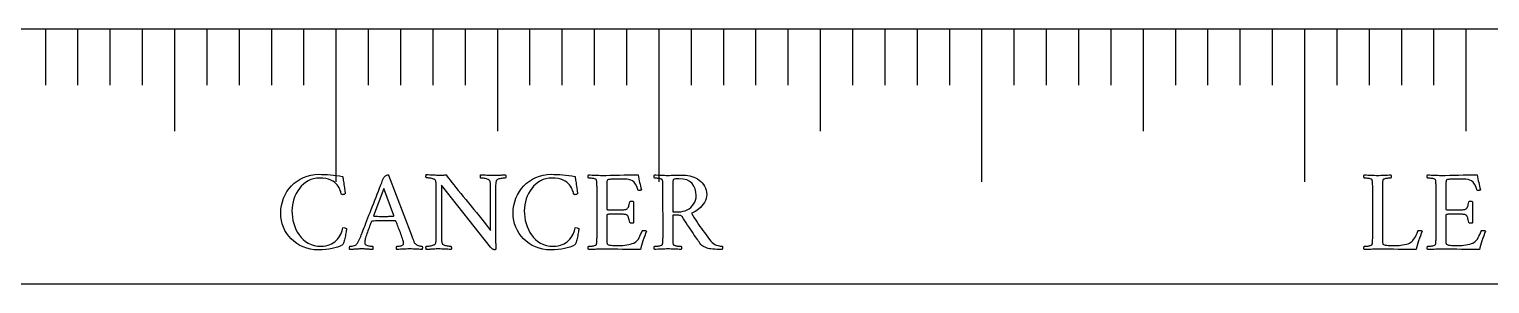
# Model space of a CAD drawing. Header units: millimetres. Extents: x 0 to 542, y 0 to 12.
# Drawn here: x 136.3 to 204.5, y 0 to 11.9 of the extents above; entities that cross this region are included whole.
import ezdxf

# ---------------------------------------------------------------- set-up
doc = ezdxf.new("R2010")
doc.units = ezdxf.units.MM
for name, color, linetype in [('CUT_OUTER', 1, 'Continuous'), ('ENGRAVE', 7, 'Continuous'), ('ENGRAVE_FINE', 8, 'Continuous'), ('TEXT', 5, 'Continuous')]:
    doc.layers.add(name, color=color, linetype=linetype)

msp = doc.modelspace()

# ---------------------------------------------------------------- linework, layer by layer
at = {"layer": 'CUT_OUTER'}
msp.add_lwpolyline([(0, 0), (542.2389, 0), (542.2389, 11.9), (0, 11.9)], close=True, dxfattribs=at)
at = {"layer": 'ENGRAVE'}
for points in [[(143.0908, 11.9), (143.0908, 7.14)], [(150.6219, 11.9), (150.6219, 4.76)], [(158.153, 11.9), (158.153, 7.14)], [(165.6841, 11.9), (165.6841, 4.76)], [(173.2152, 11.9), (173.2152, 7.14)], [(180.7463, 11.9), (180.7463, 4.76)], [(188.2774, 11.9), (188.2774, 7.14)], [(195.8085, 11.9), (195.8085, 4.76)], [(203.3396, 11.9), (203.3396, 7.14)]]:
    msp.add_lwpolyline(points, dxfattribs=at)
at = {"layer": 'ENGRAVE_FINE'}
for points in [[(137.0659, 11.9), (137.0659, 9.282)], [(138.5722, 11.9), (138.5722, 9.282)], [(140.0784, 11.9), (140.0784, 9.282)], [(141.5846, 11.9), (141.5846, 9.282)], [(144.597, 11.9), (144.597, 9.282)], [(146.1033, 11.9), (146.1033, 9.282)], [(147.6095, 11.9), (147.6095, 9.282)], [(149.1157, 11.9), (149.1157, 9.282)], [(152.1281, 11.9), (152.1281, 9.282)], [(153.6344, 11.9), (153.6344, 9.282)], [(155.1406, 11.9), (155.1406, 9.282)], [(156.6468, 11.9), (156.6468, 9.282)], [(159.6592, 11.9), (159.6592, 9.282)], [(161.1654, 11.9), (161.1654, 9.282)], [(162.6717, 11.9), (162.6717, 9.282)], [(164.1779, 11.9), (164.1779, 9.282)], [(167.1903, 11.9), (167.1903, 9.282)], [(168.6965, 11.9), (168.6965, 9.282)], [(170.2028, 11.9), (170.2028, 9.282)], [(171.709, 11.9), (171.709, 9.282)], [(174.7214, 11.9), (174.7214, 9.282)], [(176.2276, 11.9), (176.2276, 9.282)], [(177.7339, 11.9), (177.7339, 9.282)], [(179.2401, 11.9), (179.2401, 9.282)], [(182.2525, 11.9), (182.2525, 9.282)], [(183.7587, 11.9), (183.7587, 9.282)], [(185.265, 11.9), (185.265, 9.282)], [(186.7712, 11.9), (186.7712, 9.282)], [(189.7836, 11.9), (189.7836, 9.282)], [(191.2898, 11.9), (191.2898, 9.282)], [(192.7961, 11.9), (192.7961, 9.282)], [(194.3023, 11.9), (194.3023, 9.282)], [(197.3147, 11.9), (197.3147, 9.282)], [(198.8209, 11.9), (198.8209, 9.282)], [(200.3271, 11.9), (200.3271, 9.282)], [(201.8334, 11.9), (201.8334, 9.282)]]:
    msp.add_lwpolyline(points, dxfattribs=at)
at = {"layer": 'TEXT'}
for points in [[(149.823, 5.117), (149.9535, 5.1157), (150.087, 5.1116), (150.2236, 5.1049), (150.3631, 5.0955), (150.5047, 5.0821), (150.6473, 5.0633), (150.7909, 5.0391), (150.9355, 5.0095), (150.9366, 5.0026), (150.9402, 4.982), (150.946, 4.9475), (150.9543, 4.8993), (150.9639, 4.8419), (150.9738, 4.7798), (150.984, 4.7129), (150.9946, 4.6414), (151.0052, 4.5692), (151.0154, 4.5003), (151.0253, 4.4348), (151.0349, 4.3727), (151.0431, 4.3184), (151.049, 4.2766), (151.0525, 4.2472), (151.0537, 4.2303), (151.0537, 4.2195), (151.0483, 4.2088), (151.0376, 4.198), (151.0215, 4.1873), (151.0023, 4.1779), (150.9825, 4.1711), (150.962, 4.1671), (150.9408, 4.1658), (150.9227, 4.1668), (150.9059, 4.1698), (150.8905, 4.1748), (150.8764, 4.1819), (150.8691, 4.2155), (150.8582, 4.2571), (150.8436, 4.3068), (150.8253, 4.3646), (150.8011, 4.4271), (150.7689, 4.4909), (150.7286, 4.5561), (150.6802, 4.6226), (150.6219, 4.6872), (150.5519, 4.7469), (150.4701, 4.8014), (150.3766, 4.851), (150.2691, 4.8921), (150.1455, 4.9215), (150.0057, 4.9391), (149.8499, 4.945), (149.7081, 4.9368), (149.5731, 4.9121), (149.4448, 4.871), (149.3232, 4.8134), (149.2092, 4.7418), (149.1035, 4.6589), (149.0063, 4.5645), (148.9175, 4.4587), (148.8379, 4.3441), (148.7683, 4.2235), (148.7089, 4.0969), (148.6595, 3.9642), (148.6207, 3.8284), (148.593, 3.6922), (148.5764, 3.5556), (148.5708, 3.4188), (148.576, 3.2663), (148.5916, 3.1151), (148.6177, 2.9653), (148.6541, 2.8168), (148.7011, 2.6726), (148.7589, 2.5354), (148.8274, 2.4052), (148.9067, 2.2821), (148.9967, 2.1686), (149.0975, 2.0671), (149.209, 1.9778), (149.3313, 1.9005), (149.4645, 1.8382), (149.6087, 1.7937), (149.7641, 1.767), (149.9305, 1.7581), (150.0469, 1.7628), (150.1542, 1.7769), (150.2524, 1.8005), (150.3416, 1.8334), (150.4227, 1.8727), (150.4968, 1.9153), (150.5638, 1.9613), (150.6238, 2.0107), (150.6963, 2.0826), (150.7581, 2.1585), (150.8092, 2.2384), (150.8495, 2.3224), (150.8817, 2.4057), (150.9086, 2.4836), (150.9301, 2.5562), (150.9462, 2.6234), (150.9909, 2.6247), (151.0335, 2.618), (151.0742, 2.6032), (151.1128, 2.5804), (151.1116, 2.5569), (151.1081, 2.524), (151.1022, 2.4816), (151.094, 2.4299), (151.0841, 2.3723), (151.0732, 2.3123), (151.0613, 2.25), (151.0483, 2.1854), (151.0346, 2.1214), (151.0201, 2.0611), (151.005, 2.0045), (150.9892, 1.9516), (150.9734, 1.9052), (150.9583, 1.8683), (150.9439, 1.8408), (150.9301, 1.8226), (150.8189, 1.7672), (150.7003, 1.7192), (150.5744, 1.6785), (150.441, 1.6453), (150.2983, 1.6194), (150.1441, 1.6009), (149.9785, 1.5898), (149.8015, 1.5862), (149.6121, 1.5947), (149.4307, 1.6204), (149.2574, 1.6632), (149.0921, 1.7232), (148.9364, 1.7981), (148.7918, 1.8858), (148.6583, 1.9862), (148.5359, 2.0994), (148.4257, 2.2233), (148.329, 2.356), (148.2457, 2.4974), (148.1758, 2.6476), (148.1206, 2.8046), (148.0811, 2.9667), (148.0574, 3.1338), (148.0495, 3.3059), (148.0578, 3.4885), (148.0824, 3.6653), (148.1236, 3.8364), (148.1812, 4.0019), (148.2536, 4.1599), (148.3391, 4.3089), (148.4376, 4.4488), (148.5493, 4.5796), (148.6731, 4.699), (148.808, 4.8046), (148.9539, 4.8965), (149.1109, 4.9746), (149.2774, 5.0369), (149.4515, 5.0814), (149.6334, 5.1081), (149.823, 5.117)], [(151.833, 2.3493), (151.8361, 2.3575), (151.8457, 2.3822), (151.8617, 2.4234), (151.884, 2.481), (151.9117, 2.5527), (151.9438, 2.6361), (151.9802, 2.7314), (152.0211, 2.8383), (152.0656, 2.9544), (152.1131, 3.0768), (152.1636, 3.2056), (152.2172, 3.3408), (152.2725, 3.4802), (152.3281, 3.6216), (152.384, 3.7651), (152.4402, 3.9105), (152.4962, 4.0554), (152.5511, 4.1973), (152.605, 4.3362), (152.6579, 4.4721), (152.7088, 4.6024), (152.7566, 4.7247), (152.8015, 4.8389), (152.8433, 4.945), (152.8572, 4.9672), (152.8776, 4.9907), (152.9043, 5.0156), (152.9374, 5.0418), (152.9714, 5.0653), (153.0012, 5.0821), (153.0265, 5.0921), (153.0475, 5.0955), (153.0524, 5.0953), (153.0563, 5.0948), (153.0591, 5.094), (153.061, 5.0928), (153.0628, 5.0913), (153.0657, 5.0895), (153.0695, 5.0873), (153.0744, 5.0848), (154.1439, 2.2794), (154.1966, 2.141), (154.2366, 2.0376), (154.2638, 1.9691), (154.2782, 1.9355), (154.2948, 1.9069), (154.3179, 1.8804), (154.3472, 1.8559), (154.383, 1.8334), (154.422, 1.8134), (154.4609, 1.7964), (154.4999, 1.7825), (154.5389, 1.7716), (154.5743, 1.7633), (154.6027, 1.7575), (154.624, 1.7539), (154.6383, 1.7528), (154.6474, 1.7375), (154.6531, 1.7185), (154.6554, 1.6958), (154.6544, 1.6695), (154.6517, 1.6441), (154.649, 1.6244), (154.6463, 1.6105), (154.6437, 1.6023), (154.5678, 1.6075), (154.4959, 1.6124), (154.428, 1.6169), (154.3642, 1.6211), (154.2994, 1.6246), (154.2285, 1.6271), (154.1516, 1.6286), (154.0686, 1.6291), (153.9811, 1.6286), (153.9014, 1.6271), (153.8293, 1.6246), (153.765, 1.6211), (153.7007, 1.6169), (153.6286, 1.6124), (153.5488, 1.6075), (153.4613, 1.6023), (153.4521, 1.615), (153.4459, 1.6318), (153.4427, 1.6527), (153.4425, 1.6775), (153.445, 1.7024), (153.4499, 1.7232), (153.4571, 1.74), (153.4667, 1.7528), (153.4943, 1.7539), (153.5285, 1.7575), (153.5695, 1.7633), (153.6172, 1.7716), (153.6642, 1.7818), (153.7032, 1.7937), (153.7341, 1.8073), (153.7569, 1.8226), (153.7663, 1.8354), (153.773, 1.8522), (153.7771, 1.873), (153.7784, 1.8979), (153.7762, 1.9262), (153.7697, 1.963), (153.7588, 2.0082), (153.7435, 2.0618), (153.7248, 2.1214), (153.7038, 2.1847), (153.6805, 2.2517), (153.6548, 2.3224), (153.6279, 2.3945), (153.6011, 2.4655), (153.5742, 2.5355), (153.5473, 2.6046), (153.5216, 2.6701), (153.4983, 2.7295), (153.4773, 2.7829), (153.4587, 2.8303), (153.4434, 2.8691), (153.4325, 2.8968), (153.4259, 2.9134), (153.4237, 2.919), (153.423, 2.9196), (153.421, 2.9216), (153.4177, 2.925), (153.413, 2.9297), (153.4076, 2.9344), (153.4022, 2.9378), (153.3968, 2.9398), (153.3915, 2.9405), (153.3488, 2.9428), (153.3015, 2.9445), (153.2494, 2.9455), (153.1926, 2.9458), (153.1345, 2.9458), (153.0784, 2.9458), (153.0244, 2.9458), (152.9723, 2.9458), (152.9589, 2.9458), (152.9454, 2.9458), (152.932, 2.9458), (152.9185, 2.9458), (152.9054, 2.9458), (152.893, 2.9458), (152.8813, 2.9458), (152.8702, 2.9458), (152.7926, 2.9457), (152.721, 2.9452), (152.6555, 2.9443), (152.5961, 2.9431), (152.5356, 2.9413), (152.4671, 2.9384), (152.3905, 2.9346), (152.3059, 2.9297), (152.3029, 2.9292), (152.2992, 2.9277), (152.2948, 2.9252), (152.2898, 2.9216), (152.2851, 2.9181), (152.2817, 2.9156), (152.2797, 2.9141), (152.279, 2.9136), (152.2765, 2.9069), (152.2689, 2.8867), (152.2563, 2.8531), (152.2387, 2.8061), (152.2175, 2.7498), (152.1944, 2.6885), (152.1692, 2.6222), (152.142, 2.5508), (152.1146, 2.4781), (152.0889, 2.4077), (152.0649, 2.3397), (152.0426, 2.2741), (152.0206, 2.2096), (152.0029, 2.1504), (151.9896, 2.0967), (151.9807, 2.0483), (151.9749, 2.005), (151.9707, 1.9664), (151.9682, 1.9325), (151.9673, 1.9032), (151.9725, 1.8752), (151.9881, 1.8502), (152.0142, 1.8282), (152.0506, 1.8092), (152.0926, 1.7932), (152.1353, 1.7803), (152.1786, 1.7704), (152.2226, 1.7635), (152.2627, 1.7588), (152.2945, 1.7554), (152.3178, 1.7534), (152.3328, 1.7528), (152.3378, 1.7445), (152.3422, 1.7306), (152.3459, 1.7109), (152.3489, 1.6856), (152.3506, 1.6592), (152.3502, 1.6365), (152.3479, 1.6176), (152.3435, 1.6023), (152.2943, 1.605), (152.2488, 1.6077), (152.207, 1.6103), (152.1688, 1.613), (152.1326, 1.6157), (152.0963, 1.6184), (152.06, 1.6211), (152.0237, 1.6238), (151.9846, 1.6261), (151.9398, 1.6278), (151.8892, 1.6288), (151.833, 1.6291), (151.7762, 1.6288), (151.7241, 1.6278), (151.6768, 1.6261), (151.6341, 1.6238), (151.5938, 1.6211), (151.5535, 1.6184), (151.5132, 1.6157), (151.4729, 1.613), (151.4299, 1.6103), (151.3815, 1.6077), (151.3278, 1.605), (151.2687, 1.6023), (151.264, 1.6105), (151.2606, 1.6244), (151.2586, 1.6441), (151.2579, 1.6695), (151.2586, 1.6958), (151.2606, 1.7185), (151.264, 1.7375), (151.2687, 1.7528), (151.2971, 1.7543), (151.3338, 1.7588), (151.379, 1.7664), (151.4326, 1.7769), (151.4855, 1.7909), (151.5286, 1.8085), (151.5621, 1.8298), (151.5857, 1.8549), (151.6245, 1.9074), (151.6603, 1.963), (151.6931, 2.0216), (151.7228, 2.0833), (151.7508, 2.1473), (151.7785, 2.2129), (151.8059, 2.2803), (151.833, 2.3493)], [(155.3746, 5.0848), (155.4333, 5.0848), (155.4914, 5.0848), (155.5489, 5.0848), (155.6056, 5.0848), (155.6584, 5.0851), (155.7037, 5.0861), (155.7417, 5.0878), (155.7722, 5.0901), (155.8186, 5.0219), (155.877, 4.941), (155.9476, 4.8473), (156.0302, 4.7408), (156.1226, 4.6241), (156.2223, 4.4996), (156.3295, 4.3675), (156.444, 4.2276), (156.5633, 4.0826), (156.6845, 3.9353), (156.8078, 3.7857), (156.9331, 3.6337), (157.0584, 3.4811), (157.1816, 3.3294), (157.3029, 3.1788), (157.4221, 3.0291), (157.5363, 2.8835), (157.6425, 2.745), (157.7405, 2.6135), (157.8306, 2.489), (157.8306, 4.4775), (157.8302, 4.5436), (157.8292, 4.6024), (157.8275, 4.6538), (157.8252, 4.6978), (157.8201, 4.7371), (157.8104, 4.7744), (157.796, 4.8097), (157.7768, 4.8429), (157.7647, 4.8562), (157.7446, 4.8691), (157.7164, 4.8817), (157.6801, 4.894), (157.6393, 4.9054), (157.5975, 4.9155), (157.5546, 4.9242), (157.5108, 4.9316), (157.4693, 4.9375), (157.4335, 4.9417), (157.4035, 4.9442), (157.3791, 4.945), (157.3699, 4.96), (157.3637, 4.9779), (157.3605, 4.9989), (157.3603, 5.023), (157.3618, 5.0466), (157.3637, 5.0666), (157.3659, 5.0829), (157.3684, 5.0955), (157.4451, 5.0926), (157.5195, 5.0895), (157.5916, 5.0859), (157.6613, 5.0821), (157.732, 5.0785), (157.807, 5.076), (157.8865, 5.0745), (157.9703, 5.074), (158.0292, 5.0742), (158.0825, 5.0747), (158.13, 5.0755), (158.1718, 5.0767), (158.2111, 5.0782), (158.2511, 5.0801), (158.2917, 5.0822), (158.333, 5.0848), (158.3769, 5.0874), (158.4251, 5.0901), (158.4776, 5.0928), (158.5346, 5.0955), (158.5396, 5.0834), (158.544, 5.0686), (158.5477, 5.0512), (158.5507, 5.031), (158.5517, 5.0095), (158.5494, 4.988), (158.5436, 4.9665), (158.5346, 4.945), (158.5146, 4.9444), (158.4869, 4.9423), (158.4514, 4.939), (158.4083, 4.9343), (158.3618, 4.9281), (158.3163, 4.9202), (158.2717, 4.9106), (158.2282, 4.8993), (158.1893, 4.8867), (158.1584, 4.8731), (158.1355, 4.8585), (158.1208, 4.8429), (158.104, 4.8124), (158.0912, 4.7798), (158.0825, 4.7452), (158.0778, 4.7086), (158.0754, 4.6662), (158.0737, 4.6145), (158.0727, 4.5534), (158.0724, 4.4828), (158.0724, 2.3493), (158.0724, 2.2764), (158.0724, 2.2082), (158.0724, 2.1447), (158.0724, 2.086), (158.0726, 2.03), (158.0731, 1.9751), (158.0739, 1.9212), (158.0751, 1.8683), (158.0766, 1.8137), (158.0784, 1.7548), (158.0806, 1.6915), (158.0831, 1.6238), (158.0791, 1.614), (158.0724, 1.6063), (158.063, 1.6006), (158.0509, 1.5969), (158.0385, 1.5946), (158.0281, 1.5929), (158.0197, 1.5919), (158.0133, 1.5915), (158.0007, 1.5932), (157.9844, 1.5982), (157.9644, 1.6066), (157.9407, 1.6184), (157.9147, 1.6345), (157.8877, 1.656), (157.8596, 1.6829), (157.8306, 1.7151), (155.5412, 4.6065), (155.5412, 2.2203), (155.5417, 2.1543), (155.5432, 2.096), (155.5457, 2.0455), (155.5492, 2.0027), (155.5551, 1.9645), (155.5647, 1.9281), (155.5779, 1.8933), (155.5949, 1.8602), (155.6068, 1.847), (155.6265, 1.834), (155.6538, 1.8214), (155.6889, 1.8092), (155.7286, 1.7976), (155.7696, 1.787), (155.8119, 1.7774), (155.8555, 1.7689), (155.897, 1.7618), (155.9328, 1.7568), (155.9629, 1.7538), (155.9872, 1.7528), (155.9966, 1.738), (156.0033, 1.7205), (156.0074, 1.7004), (156.0087, 1.6775), (156.008, 1.6547), (156.006, 1.6345), (156.0027, 1.6171), (155.998, 1.6023), (155.9214, 1.6075), (155.8475, 1.6124), (155.7763, 1.6169), (155.7078, 1.6211), (155.6382, 1.6246), (155.564, 1.6271), (155.4851, 1.6286), (155.4014, 1.6291), (155.3445, 1.6288), (155.2919, 1.6278), (155.2437, 1.6261), (155.1999, 1.6238), (155.1586, 1.6211), (155.1179, 1.6184), (155.078, 1.6157), (155.0387, 1.613), (154.9968, 1.6103), (154.9493, 1.6077), (154.8961, 1.605), (154.8371, 1.6023), (154.8321, 1.6144), (154.8277, 1.6291), (154.824, 1.6466), (154.821, 1.6668), (154.82, 1.6883), (154.8224, 1.7098), (154.8281, 1.7313), (154.8371, 1.7528), (154.857, 1.7536), (154.8842, 1.7561), (154.9188, 1.7603), (154.9607, 1.7662), (155.0063, 1.7736), (155.0514, 1.7823), (155.0963, 1.7924), (155.1408, 1.8038), (155.1806, 1.8164), (155.2113, 1.83), (155.233, 1.8446), (155.2456, 1.8602), (155.2625, 1.8906), (155.2758, 1.9227), (155.2854, 1.9565), (155.2913, 1.9919), (155.2948, 2.0331), (155.2973, 2.0839), (155.2988, 2.1446), (155.2993, 2.2149), (155.2993, 4.4936), (155.2988, 4.5641), (155.2973, 4.6253), (155.2948, 4.677), (155.2913, 4.7193), (155.2854, 4.7559), (155.2758, 4.7905), (155.2625, 4.8231), (155.2456, 4.8537), (155.233, 4.8693), (155.2113, 4.8839), (155.1806, 4.8975), (155.1408, 4.9101), (155.0963, 4.9213), (155.0514, 4.9309), (155.0063, 4.9388), (154.9607, 4.945), (154.9188, 4.9497), (154.8842, 4.9531), (154.857, 4.9551), (154.8371, 4.9558), (154.8281, 4.9773), (154.8224, 4.9988), (154.82, 5.0203), (154.821, 5.0418), (154.824, 5.0619), (154.8277, 5.0794), (154.8321, 5.0942), (154.8371, 5.1063), (154.9241, 5.1034), (155.0024, 5.1002), (155.0719, 5.0967), (155.1327, 5.0928), (155.1902, 5.0893), (155.2496, 5.0868), (155.3111, 5.0853), (155.3746, 5.0848)], [(160.6628, 5.117), (160.7933, 5.1157), (160.9268, 5.1116), (161.0633, 5.1049), (161.2029, 5.0955), (161.3444, 5.0821), (161.487, 5.0633), (161.6306, 5.0391), (161.7752, 5.0095), (161.7764, 5.0026), (161.7799, 4.982), (161.7858, 4.9475), (161.794, 4.8993), (161.8036, 4.8419), (161.8135, 4.7798), (161.8238, 4.7129), (161.8343, 4.6414), (161.8449, 4.5692), (161.8552, 4.5003), (161.8651, 4.4348), (161.8746, 4.3727), (161.8829, 4.3184), (161.8887, 4.2766), (161.8923, 4.2472), (161.8934, 4.2303), (161.8934, 4.2195), (161.8881, 4.2088), (161.8773, 4.198), (161.8612, 4.1873), (161.8421, 4.1779), (161.8222, 4.1711), (161.8018, 4.1671), (161.7806, 4.1658), (161.7625, 4.1668), (161.7457, 4.1698), (161.7302, 4.1748), (161.7161, 4.1819), (161.7089, 4.2155), (161.698, 4.2571), (161.6834, 4.3068), (161.665, 4.3646), (161.6409, 4.4271), (161.6086, 4.4909), (161.5683, 4.5561), (161.5199, 4.6226), (161.4617, 4.6872), (161.3916, 4.7469), (161.3098, 4.8014), (161.2163, 4.851), (161.1088, 4.8921), (160.9852, 4.9215), (160.8455, 4.9391), (160.6896, 4.945), (160.5479, 4.9368), (160.4129, 4.9121), (160.2845, 4.871), (160.163, 4.8134), (160.0489, 4.7418), (159.9433, 4.6589), (159.846, 4.5645), (159.7572, 4.4587), (159.6776, 4.3441), (159.6081, 4.2235), (159.5486, 4.0969), (159.4992, 3.9642), (159.4605, 3.8284), (159.4327, 3.6922), (159.4161, 3.5556), (159.4106, 3.4188), (159.4158, 3.2663), (159.4314, 3.1151), (159.4574, 2.9653), (159.4939, 2.8168), (159.5409, 2.6726), (159.5987, 2.5354), (159.6672, 2.4052), (159.7465, 2.2821), (159.8365, 2.1686), (159.9372, 2.0671), (160.0488, 1.9778), (160.171, 1.9005), (160.3042, 1.8382), (160.4485, 1.7937), (160.6038, 1.767), (160.7702, 1.7581), (160.8866, 1.7628), (160.9939, 1.7769), (161.0922, 1.8005), (161.1814, 1.8334), (161.2625, 1.8727), (161.3365, 1.9153), (161.4036, 1.9613), (161.4635, 2.0107), (161.5361, 2.0826), (161.5979, 2.1585), (161.6489, 2.2384), (161.6892, 2.3224), (161.7215, 2.4057), (161.7483, 2.4836), (161.7698, 2.5562), (161.786, 2.6234), (161.8306, 2.6247), (161.8733, 2.618), (161.9139, 2.6032), (161.9526, 2.5804), (161.9514, 2.5569), (161.9479, 2.524), (161.942, 2.4816), (161.9338, 2.4299), (161.9238, 2.3723), (161.9129, 2.3123), (161.901, 2.25), (161.8881, 2.1854), (161.8743, 2.1214), (161.8599, 2.0611), (161.8447, 2.0045), (161.829, 1.9516), (161.8132, 1.9052), (161.7981, 1.8683), (161.7836, 1.8408), (161.7698, 1.8226), (161.6587, 1.7672), (161.5401, 1.7192), (161.4141, 1.6785), (161.2808, 1.6453), (161.138, 1.6194), (160.9839, 1.6009), (160.8183, 1.5898), (160.6413, 1.5862), (160.4518, 1.5947), (160.2704, 1.6204), (160.0971, 1.6632), (159.9319, 1.7232), (159.7762, 1.7981), (159.6316, 1.8858), (159.4981, 1.9862), (159.3756, 2.0994), (159.2655, 2.2233), (159.1687, 2.356), (159.0854, 2.4974), (159.0156, 2.6476), (158.9603, 2.8046), (158.9208, 2.9667), (158.8972, 3.1338), (158.8893, 3.3059), (158.8975, 3.4885), (158.9222, 3.6653), (158.9633, 3.8364), (159.0209, 4.0019), (159.0933, 4.1599), (159.1788, 4.3089), (159.2774, 4.4488), (159.3891, 4.5796), (159.5128, 4.699), (159.6477, 4.8046), (159.7937, 4.8965), (159.9507, 4.9746), (160.1171, 5.0369), (160.2913, 5.0814), (160.4732, 5.1081), (160.6628, 5.117)], [(163.0328, 5.0686), (163.2229, 5.0696), (163.4224, 5.0727), (163.6313, 5.0777), (163.8497, 5.0848), (164.0713, 5.0918), (164.2903, 5.0968), (164.5067, 5.0999), (164.7203, 5.1009), (164.7347, 5.0035), (164.7512, 4.9101), (164.7697, 4.8207), (164.7901, 4.7354), (164.8113, 4.6515), (164.8318, 4.5661), (164.8516, 4.4795), (164.8708, 4.3915), (164.855, 4.3797), (164.8345, 4.3713), (164.8093, 4.3663), (164.7794, 4.3646), (164.7485, 4.367), (164.7256, 4.374), (164.7109, 4.3858), (164.7042, 4.4022), (164.6568, 4.5463), (164.6007, 4.6615), (164.5359, 4.7479), (164.4623, 4.8053), (164.381, 4.8429), (164.293, 4.8698), (164.1983, 4.8859), (164.0969, 4.8913), (163.6454, 4.8913), (163.626, 4.8911), (163.5998, 4.8906), (163.5668, 4.8898), (163.5272, 4.8886), (163.4849, 4.8867), (163.4439, 4.8839), (163.4043, 4.88), (163.366, 4.8752), (163.3324, 4.8688), (163.3069, 4.8604), (163.2894, 4.85), (163.28, 4.8375), (163.2728, 4.8087), (163.2672, 4.7757), (163.2634, 4.7388), (163.2612, 4.6978), (163.26, 4.6545), (163.2592, 4.6105), (163.2587, 4.5658), (163.2585, 4.5205), (163.2585, 4.5027), (163.2585, 4.4869), (163.2585, 4.4731), (163.2585, 4.4613), (163.2585, 3.4832), (163.2629, 3.4735), (163.276, 3.4658), (163.2978, 3.4601), (163.3284, 3.4564), (163.3643, 3.454), (163.4023, 3.4523), (163.4422, 3.4513), (163.4842, 3.451), (163.7583, 3.451), (163.8471, 3.4517), (163.9256, 3.4537), (163.9936, 3.457), (164.0512, 3.4617), (164.1001, 3.4688), (164.1419, 3.4792), (164.1766, 3.493), (164.2044, 3.5101), (164.2272, 3.5313), (164.2473, 3.5571), (164.2648, 3.5877), (164.2796, 3.623), (164.2934, 3.664), (164.3078, 3.7116), (164.3229, 3.7661), (164.3387, 3.8272), (164.3454, 3.8437), (164.3602, 3.8554), (164.383, 3.8625), (164.4139, 3.8648), (164.4438, 3.8631), (164.469, 3.8581), (164.4895, 3.8497), (164.5053, 3.8379), (164.5053, 2.8491), (164.4919, 2.8397), (164.4731, 2.833), (164.4489, 2.8289), (164.4193, 2.8276), (164.3901, 2.8299), (164.3669, 2.837), (164.3498, 2.8488), (164.3387, 2.8652), (164.3207, 2.9352), (164.3044, 2.9949), (164.2898, 3.0441), (164.2769, 3.0829), (164.2651, 3.1138), (164.2541, 3.1393), (164.2437, 3.1594), (164.2339, 3.1742), (164.224, 3.1858), (164.2131, 3.1964), (164.2012, 3.206), (164.1882, 3.2145), (164.1704, 3.2244), (164.1439, 3.2327), (164.1086, 3.2392), (164.0646, 3.2441), (164.0151, 3.2478), (163.9632, 3.2508), (163.9089, 3.2532), (163.8523, 3.2548), (163.7954, 3.256), (163.7402, 3.2569), (163.6866, 3.2574), (163.6347, 3.2575), (163.5986, 3.2574), (163.5601, 3.2569), (163.5193, 3.256), (163.4761, 3.2548), (163.4333, 3.2532), (163.3935, 3.2508), (163.3567, 3.2478), (163.323, 3.2441), (163.2948, 3.2389), (163.2746, 3.2313), (163.2625, 3.2214), (163.2585, 3.2092), (163.2585, 2.2096), (163.2585, 2.2035), (163.2585, 2.1961), (163.2585, 2.1874), (163.2585, 2.1773), (163.2587, 2.137), (163.2592, 2.0913), (163.26, 2.0403), (163.2612, 1.9838), (163.2637, 1.9311), (163.2686, 1.8911), (163.2758, 1.8639), (163.2854, 1.8495), (163.3137, 1.8325), (163.3452, 1.8193), (163.3796, 1.8097), (163.417, 1.8038), (163.4615, 1.8003), (163.5171, 1.7978), (163.5838, 1.7963), (163.6616, 1.7957), (163.9141, 1.7957), (164.0079, 1.7981), (164.1009, 1.8052), (164.1933, 1.8169), (164.285, 1.8334), (164.3716, 1.8542), (164.4489, 1.879), (164.5167, 1.9079), (164.5752, 1.9409), (164.6336, 1.9827), (164.6853, 2.0329), (164.7304, 2.0915), (164.7686, 2.1585), (164.8032, 2.2312), (164.8372, 2.307), (164.8704, 2.3857), (164.903, 2.4675), (164.9117, 2.4816), (164.9272, 2.4917), (164.9493, 2.4978), (164.9782, 2.4998), (165.0226, 2.4978), (165.0588, 2.4917), (165.0871, 2.4816), (165.1072, 2.4675), (165.0688, 2.3584), (165.0286, 2.2458), (164.9868, 2.13), (164.9433, 2.0107), (164.9028, 1.8942), (164.8701, 1.7863), (164.8451, 1.6873), (164.8278, 1.5969), (164.6158, 1.5976), (164.4045, 1.5996), (164.1939, 1.6029), (163.984, 1.6077), (163.7677, 1.6124), (163.538, 1.6157), (163.2948, 1.6177), (163.0382, 1.6184), (162.9491, 1.6179), (162.8648, 1.6164), (162.7852, 1.6139), (162.7103, 1.6103), (162.6371, 1.6068), (162.5625, 1.6043), (162.4866, 1.6028), (162.4094, 1.6023), (162.4001, 1.615), (162.3939, 1.6318), (162.3907, 1.6527), (162.3906, 1.6775), (162.3927, 1.7024), (162.3966, 1.7232), (162.4021, 1.74), (162.4094, 1.7528), (162.4289, 1.7533), (162.4551, 1.7548), (162.488, 1.7573), (162.5276, 1.7608), (162.5701, 1.7657), (162.6116, 1.7722), (162.652, 1.7805), (162.6915, 1.7904), (162.7259, 1.8015), (162.7513, 1.8132), (162.7676, 1.8256), (162.7748, 1.8387), (162.7844, 1.8733), (162.7916, 1.9126), (162.7965, 1.9566), (162.799, 2.0053), (162.8002, 2.0574), (162.801, 2.1115), (162.8015, 2.1676), (162.8017, 2.2257), (162.8017, 4.4667), (162.8015, 4.525), (162.801, 4.5816), (162.8002, 4.6365), (162.799, 4.6898), (162.7965, 4.7396), (162.7916, 4.7845), (162.7844, 4.8243), (162.7748, 4.859), (162.7676, 4.8742), (162.7513, 4.8873), (162.7259, 4.8983), (162.6915, 4.9074), (162.652, 4.915), (162.6116, 4.9215), (162.5701, 4.9271), (162.5276, 4.9316), (162.488, 4.9351), (162.4551, 4.9376), (162.4289, 4.9391), (162.4094, 4.9397), (162.4021, 4.9524), (162.3966, 4.9692), (162.3927, 4.99), (162.3906, 5.0149), (162.3907, 5.0397), (162.3939, 5.0606), (162.4001, 5.0774), (162.4094, 5.0901), (162.4896, 5.0873), (162.5693, 5.0841), (162.6482, 5.0806), (162.7264, 5.0767), (162.804, 5.0732), (162.881, 5.0706), (162.9572, 5.0691), (163.0328, 5.0686)], [(166.8538, 5.0794), (166.9432, 5.0757), (167.0339, 5.0646), (167.1259, 5.0461), (167.2193, 5.0203), (167.3115, 4.9873), (167.4, 4.9477), (167.4848, 4.9014), (167.5659, 4.8483), (167.6413, 4.7883), (167.709, 4.7213), (167.769, 4.6473), (167.8212, 4.5661), (167.8635, 4.478), (167.8937, 4.3828), (167.9119, 4.2805), (167.9179, 4.1711), (167.9114, 4.0778), (167.8917, 3.9857), (167.859, 3.895), (167.8131, 3.8057), (167.757, 3.7197), (167.6935, 3.6391), (167.6227, 3.5639), (167.5444, 3.494), (167.4616, 3.4315), (167.3771, 3.3784), (167.291, 3.3348), (167.2032, 3.3005), (167.2723, 3.1873), (167.3402, 3.0788), (167.4067, 2.975), (167.4719, 2.876), (167.537, 2.7794), (167.6035, 2.6832), (167.6714, 2.5873), (167.7406, 2.4917), (167.8125, 2.3938), (167.8884, 2.2908), (167.9683, 2.1829), (168.0523, 2.0698), (168.1099, 1.9993), (168.1698, 1.9382), (168.2321, 1.8864), (168.2968, 1.8441), (168.3678, 1.8102), (168.4493, 1.7837), (168.5412, 1.7645), (168.6434, 1.7528), (168.6522, 1.7397), (168.6569, 1.7219), (168.6575, 1.6993), (168.6542, 1.6721), (168.6491, 1.6456), (168.6448, 1.6251), (168.6411, 1.6107), (168.6381, 1.6023), (168.5119, 1.6035), (168.3969, 1.607), (168.2929, 1.6129), (168.2001, 1.6211), (168.1186, 1.631), (168.0489, 1.6419), (167.991, 1.6538), (167.9448, 1.6668), (167.9152, 1.679), (167.8803, 1.6943), (167.84, 1.7126), (167.7943, 1.7339), (167.7463, 1.7613), (167.6989, 1.7978), (167.6522, 1.8433), (167.6062, 1.8979), (167.5867, 1.9244), (167.5605, 1.961), (167.5276, 2.0077), (167.488, 2.0645), (167.443, 2.1296), (167.3939, 2.2015), (167.3409, 2.2801), (167.2838, 2.3654), (167.2236, 2.4556), (167.1615, 2.5488), (167.0973, 2.645), (167.0312, 2.7443), (166.9647, 2.8446), (166.8995, 2.9438), (166.8357, 3.0421), (166.7732, 3.1393), (166.747, 3.1675), (166.7114, 3.1877), (166.6664, 3.1998), (166.612, 3.2038), (166.3379, 3.2038), (166.3379, 2.2257), (166.3379, 2.2176), (166.3379, 2.2096), (166.3379, 2.2015), (166.3379, 2.1934), (166.3379, 2.1854), (166.3379, 2.1773), (166.3379, 2.1693), (166.3379, 2.1612), (166.3381, 2.1113), (166.3386, 2.0638), (166.3394, 2.0186), (166.3406, 1.9758), (166.3428, 1.936), (166.3466, 1.8999), (166.3522, 1.8675), (166.3594, 1.8387), (166.3688, 1.8256), (166.3863, 1.8132), (166.4118, 1.8015), (166.4454, 1.7904), (166.4837, 1.7805), (166.5233, 1.7722), (166.5643, 1.7657), (166.6066, 1.7608), (166.6463, 1.7573), (166.6792, 1.7548), (166.7054, 1.7533), (166.7248, 1.7528), (166.7321, 1.74), (166.7376, 1.7232), (166.7415, 1.7024), (166.7437, 1.6775), (166.7435, 1.6527), (166.7403, 1.6318), (166.7341, 1.615), (166.7248, 1.6023), (166.6451, 1.6075), (166.567, 1.6124), (166.4906, 1.6169), (166.4158, 1.6211), (166.3414, 1.6246), (166.266, 1.6271), (166.1896, 1.6286), (166.1122, 1.6291), (166.0366, 1.6286), (165.9604, 1.6271), (165.8835, 1.6246), (165.8059, 1.6211), (165.7276, 1.6169), (165.6487, 1.6124), (165.5691, 1.6075), (165.4888, 1.6023), (165.4795, 1.615), (165.4733, 1.6318), (165.4701, 1.6527), (165.47, 1.6775), (165.4722, 1.7024), (165.476, 1.7232), (165.4816, 1.74), (165.4888, 1.7528), (165.5083, 1.7533), (165.5345, 1.7548), (165.5674, 1.7573), (165.607, 1.7608), (165.6495, 1.7657), (165.691, 1.7722), (165.7315, 1.7805), (165.7709, 1.7904), (165.8054, 1.8015), (165.8307, 1.8132), (165.847, 1.8256), (165.8542, 1.8387), (165.8638, 1.8733), (165.871, 1.9126), (165.8759, 1.9566), (165.8784, 2.0053), (165.8796, 2.0574), (165.8804, 2.1115), (165.8809, 2.1676), (165.8811, 2.2257), (165.8757, 4.4667), (165.8756, 4.525), (165.8751, 4.5816), (165.8742, 4.6365), (165.873, 4.6898), (165.8705, 4.7396), (165.8656, 4.7845), (165.8584, 4.8243), (165.8489, 4.859), (165.8416, 4.8742), (165.8253, 4.8873), (165.8, 4.8983), (165.7656, 4.9074), (165.7263, 4.915), (165.6863, 4.9215), (165.6456, 4.9271), (165.6043, 4.9316), (165.5659, 4.9351), (165.5338, 4.9376), (165.5081, 4.9391), (165.4888, 4.9397), (165.4816, 4.9524), (165.476, 4.9692), (165.4722, 4.99), (165.47, 5.0149), (165.4701, 5.0397), (165.4733, 5.0606), (165.4795, 5.0774), (165.4888, 5.0901), (165.5689, 5.0873), (165.648, 5.0841), (165.7261, 5.0806), (165.8032, 5.0767), (165.8796, 5.0732), (165.9557, 5.0706), (166.0314, 5.0691), (166.1068, 5.0686), (166.1863, 5.069), (166.2687, 5.07), (166.3542, 5.0717), (166.4427, 5.074), (166.5359, 5.0764), (166.6355, 5.078), (166.7415, 5.079), (166.8538, 5.0794)], [(167.4289, 4.1228), (167.4173, 4.287), (167.3825, 4.4358), (167.3246, 4.5692), (167.2435, 4.6871), (167.1351, 4.7835), (166.9956, 4.8523), (166.8248, 4.8936), (166.6227, 4.9074), (166.5954, 4.9071), (166.5616, 4.9061), (166.5215, 4.9044), (166.4749, 4.902), (166.4304, 4.8973), (166.3964, 4.8886), (166.3727, 4.8758), (166.3594, 4.859), (166.3498, 4.8307), (166.3426, 4.7939), (166.3377, 4.7487), (166.3352, 4.6951), (166.334, 4.6372), (166.3332, 4.5789), (166.3327, 4.5203), (166.3325, 4.4613), (166.3379, 3.365), (166.6174, 3.365), (166.7183, 3.3709), (166.8169, 3.3885), (166.9131, 3.4179), (167.007, 3.4591), (167.0955, 3.5108), (167.1756, 3.5719), (167.2473, 3.6425), (167.3106, 3.7224), (167.3624, 3.8109), (167.3993, 3.9071), (167.4215, 4.0111), (167.4289, 4.1228)], [(199.446, 2.2257), (199.446, 2.2196), (199.446, 2.2122), (199.446, 2.2035), (199.446, 2.1934), (199.446, 2.1674), (199.446, 2.1377), (199.446, 2.1043), (199.446, 2.0671), (199.4463, 2.029), (199.4473, 1.9926), (199.449, 1.9578), (199.4514, 1.9247), (199.4547, 1.8958), (199.4594, 1.8737), (199.4655, 1.8582), (199.4729, 1.8495), (199.5012, 1.8325), (199.5326, 1.8193), (199.5671, 1.8097), (199.6045, 1.8038), (199.649, 1.8003), (199.7046, 1.7978), (199.7713, 1.7963), (199.849, 1.7957), (200.1446, 1.7957), (200.2217, 1.7979), (200.3025, 1.8045), (200.387, 1.8154), (200.4751, 1.8307), (200.5606, 1.8507), (200.637, 1.8757), (200.7044, 1.9058), (200.7627, 1.9409), (200.8102, 1.9791), (200.856, 2.0242), (200.9002, 2.0759), (200.9427, 2.1343), (200.9832, 2.2015), (201.0213, 2.2794), (201.0571, 2.3681), (201.0905, 2.4675), (201.0992, 2.4816), (201.1147, 2.4917), (201.1368, 2.4978), (201.1657, 2.4998), (201.2101, 2.4978), (201.2463, 2.4917), (201.2746, 2.4816), (201.2947, 2.4675), (201.2562, 2.3584), (201.2161, 2.2458), (201.1743, 2.13), (201.1308, 2.0107), (201.0903, 1.8942), (201.0576, 1.7863), (201.0325, 1.6873), (201.0152, 1.5969), (200.8033, 1.5976), (200.592, 1.5996), (200.3814, 1.6029), (200.1715, 1.6077), (199.9552, 1.6124), (199.7254, 1.6157), (199.4823, 1.6177), (199.2256, 1.6184), (199.1366, 1.6179), (199.0523, 1.6164), (198.9727, 1.6139), (198.8978, 1.6103), (198.8246, 1.6068), (198.75, 1.6043), (198.6741, 1.6028), (198.5969, 1.6023), (198.5876, 1.615), (198.5814, 1.6318), (198.5782, 1.6527), (198.578, 1.6775), (198.5802, 1.7024), (198.5841, 1.7232), (198.5896, 1.74), (198.5969, 1.7528), (198.6163, 1.7533), (198.6425, 1.7548), (198.6755, 1.7573), (198.7151, 1.7608), (198.7576, 1.7657), (198.7991, 1.7722), (198.8395, 1.7805), (198.879, 1.7904), (198.9134, 1.8015), (198.9388, 1.8132), (198.9551, 1.8256), (198.9623, 1.8387), (198.9719, 1.8733), (198.9791, 1.9126), (198.984, 1.9566), (198.9865, 2.0053), (198.9877, 2.0574), (198.9885, 2.1115), (198.989, 2.1676), (198.9892, 2.2257), (198.9892, 4.4667), (198.989, 4.525), (198.9885, 4.5816), (198.9877, 4.6365), (198.9865, 4.6898), (198.984, 4.7396), (198.9791, 4.7845), (198.9719, 4.8243), (198.9623, 4.859), (198.9551, 4.8742), (198.9388, 4.8873), (198.9134, 4.8983), (198.879, 4.9074), (198.8395, 4.915), (198.7991, 4.9215), (198.7576, 4.9271), (198.7151, 4.9316), (198.6755, 4.9351), (198.6425, 4.9376), (198.6163, 4.9391), (198.5969, 4.9397), (198.5896, 4.9524), (198.5841, 4.9692), (198.5802, 4.99), (198.578, 5.0149), (198.5782, 5.0397), (198.5814, 5.0606), (198.5876, 5.0774), (198.5969, 5.0901), (198.6771, 5.0873), (198.7567, 5.0841), (198.8357, 5.0806), (198.9139, 5.0767), (198.9915, 5.0732), (199.0684, 5.0706), (199.1447, 5.0691), (199.2203, 5.0686), (199.2977, 5.0691), (199.3741, 5.0706), (199.4495, 5.0732), (199.5239, 5.0767), (199.5986, 5.0806), (199.6751, 5.0841), (199.7532, 5.0873), (199.8329, 5.0901), (199.8422, 5.0774), (199.8484, 5.0606), (199.8516, 5.0397), (199.8517, 5.0149), (199.8495, 4.99), (199.8457, 4.9692), (199.8401, 4.9524), (199.8329, 4.9397), (199.8134, 4.9391), (199.7872, 4.9376), (199.7543, 4.9351), (199.7147, 4.9316), (199.6724, 4.9271), (199.6314, 4.9215), (199.5918, 4.915), (199.5535, 4.9074), (199.5199, 4.8983), (199.4943, 4.8873), (199.4769, 4.8742), (199.4675, 4.859), (199.4603, 4.8302), (199.4547, 4.7972), (199.4509, 4.7603), (199.4487, 4.7193), (199.4475, 4.6753), (199.4467, 4.6293), (199.4461, 4.5813), (199.446, 4.5312), (199.446, 4.5232), (199.446, 4.5151), (199.446, 4.507), (199.446, 4.499), (199.446, 4.4909), (199.446, 4.4828), (199.446, 4.4748), (199.446, 4.4667)], [(202.1761, 5.0686), (202.3662, 5.0696), (202.5657, 5.0727), (202.7746, 5.0777), (202.9929, 5.0848), (203.2146, 5.0918), (203.4336, 5.0968), (203.6499, 5.0999), (203.8636, 5.1009), (203.878, 5.0035), (203.8945, 4.9101), (203.9129, 4.8207), (203.9334, 4.7354), (203.9546, 4.6515), (203.9751, 4.5661), (203.9949, 4.4795), (204.014, 4.3915), (203.9983, 4.3797), (203.9778, 4.3713), (203.9526, 4.3663), (203.9227, 4.3646), (203.8918, 4.367), (203.8689, 4.374), (203.8542, 4.3858), (203.8474, 4.4022), (203.8001, 4.5463), (203.744, 4.6615), (203.6792, 4.7479), (203.6056, 4.8053), (203.5243, 4.8429), (203.4363, 4.8698), (203.3416, 4.8859), (203.2402, 4.8913), (202.7887, 4.8913), (202.7692, 4.8911), (202.743, 4.8906), (202.7101, 4.8898), (202.6705, 4.8886), (202.6282, 4.8867), (202.5872, 4.8839), (202.5476, 4.88), (202.5093, 4.8752), (202.4757, 4.8688), (202.4502, 4.8604), (202.4327, 4.85), (202.4233, 4.8375), (202.4161, 4.8087), (202.4105, 4.7757), (202.4067, 4.7388), (202.4045, 4.6978), (202.4033, 4.6545), (202.4025, 4.6105), (202.402, 4.5658), (202.4018, 4.5205), (202.4018, 4.5027), (202.4018, 4.4869), (202.4018, 4.4731), (202.4018, 4.4613), (202.4018, 3.4832), (202.4062, 3.4735), (202.4193, 3.4658), (202.4411, 3.4601), (202.4717, 3.4564), (202.5076, 3.454), (202.5455, 3.4523), (202.5855, 3.4513), (202.6275, 3.451), (202.9016, 3.451), (202.9904, 3.4517), (203.0689, 3.4537), (203.1369, 3.457), (203.1945, 3.4617), (203.2434, 3.4688), (203.2852, 3.4792), (203.3199, 3.493), (203.3476, 3.5101), (203.3705, 3.5313), (203.3906, 3.5571), (203.4081, 3.5877), (203.4229, 3.623), (203.4367, 3.664), (203.4511, 3.7116), (203.4662, 3.7661), (203.482, 3.8272), (203.4887, 3.8437), (203.5035, 3.8554), (203.5263, 3.8625), (203.5572, 3.8648), (203.5871, 3.8631), (203.6123, 3.8581), (203.6328, 3.8497), (203.6486, 3.8379), (203.6486, 2.8491), (203.6352, 2.8397), (203.6164, 2.833), (203.5922, 2.8289), (203.5626, 2.8276), (203.5334, 2.8299), (203.5102, 2.837), (203.4931, 2.8488), (203.482, 2.8652), (203.464, 2.9352), (203.4477, 2.9949), (203.4331, 3.0441), (203.4202, 3.0829), (203.4084, 3.1138), (203.3974, 3.1393), (203.3869, 3.1594), (203.3772, 3.1742), (203.3673, 3.1858), (203.3564, 3.1964), (203.3445, 3.206), (203.3315, 3.2145), (203.3137, 3.2244), (203.2872, 3.2327), (203.2519, 3.2392), (203.2079, 3.2441), (203.1584, 3.2478), (203.1065, 3.2508), (203.0522, 3.2532), (202.9956, 3.2548), (202.9387, 3.256), (202.8834, 3.2569), (202.8299, 3.2574), (202.778, 3.2575), (202.7419, 3.2574), (202.7034, 3.2569), (202.6626, 3.256), (202.6194, 3.2548), (202.5766, 3.2532), (202.5368, 3.2508), (202.5, 3.2478), (202.4663, 3.2441), (202.4381, 3.2389), (202.4179, 3.2313), (202.4058, 3.2214), (202.4018, 3.2092), (202.4018, 2.2096), (202.4018, 2.2035), (202.4018, 2.1961), (202.4018, 2.1874), (202.4018, 2.1773), (202.402, 2.137), (202.4025, 2.0913), (202.4033, 2.0403), (202.4045, 1.9838), (202.407, 1.9311), (202.4119, 1.8911), (202.4191, 1.8639), (202.4287, 1.8495), (202.457, 1.8325), (202.4884, 1.8193), (202.5229, 1.8097), (202.5603, 1.8038), (202.6048, 1.8003), (202.6604, 1.7978), (202.7271, 1.7963), (202.8049, 1.7957), (203.0574, 1.7957), (203.1512, 1.7981), (203.2442, 1.8052), (203.3366, 1.8169), (203.4283, 1.8334), (203.5149, 1.8542), (203.5922, 1.879), (203.66, 1.9079), (203.7185, 1.9409), (203.7769, 1.9827), (203.8286, 2.0329), (203.8736, 2.0915), (203.9119, 2.1585), (203.9465, 2.2312), (203.9805, 2.307), (204.0137, 2.3857), (204.0463, 2.4675), (204.055, 2.4816), (204.0705, 2.4917), (204.0926, 2.4978), (204.1215, 2.4998), (204.1659, 2.4978), (204.2021, 2.4917), (204.2304, 2.4816), (204.2505, 2.4675), (204.2121, 2.3584), (204.1719, 2.2458), (204.1301, 2.13), (204.0866, 2.0107), (204.0461, 1.8942), (204.0134, 1.7863), (203.9884, 1.6873), (203.9711, 1.5969), (203.7591, 1.5976), (203.5478, 1.5996), (203.3372, 1.6029), (203.1273, 1.6077), (202.911, 1.6124), (202.6812, 1.6157), (202.4381, 1.6177), (202.1814, 1.6184), (202.0924, 1.6179), (202.0081, 1.6164), (201.9285, 1.6139), (201.8536, 1.6103), (201.7804, 1.6068), (201.7058, 1.6043), (201.6299, 1.6028), (201.5527, 1.6023), (201.5434, 1.615), (201.5372, 1.6318), (201.534, 1.6527), (201.5339, 1.6775), (201.536, 1.7024), (201.5399, 1.7232), (201.5454, 1.74), (201.5527, 1.7528), (201.5721, 1.7533), (201.5983, 1.7548), (201.6313, 1.7573), (201.6709, 1.7608), (201.7134, 1.7657), (201.7549, 1.7722), (201.7953, 1.7805), (201.8348, 1.7904), (201.8692, 1.8015), (201.8946, 1.8132), (201.9109, 1.8256), (201.9181, 1.8387), (201.9277, 1.8733), (201.9349, 1.9126), (201.9398, 1.9566), (201.9423, 2.0053), (201.9435, 2.0574), (201.9443, 2.1115), (201.9448, 2.1676), (201.945, 2.2257), (201.945, 4.4667), (201.9448, 4.525), (201.9443, 4.5816), (201.9435, 4.6365), (201.9423, 4.6898), (201.9398, 4.7396), (201.9349, 4.7845), (201.9277, 4.8243), (201.9181, 4.859), (201.9109, 4.8742), (201.8946, 4.8873), (201.8692, 4.8983), (201.8348, 4.9074), (201.7953, 4.915), (201.7549, 4.9215), (201.7134, 4.9271), (201.6709, 4.9316), (201.6313, 4.9351), (201.5983, 4.9376), (201.5721, 4.9391), (201.5527, 4.9397), (201.5454, 4.9524), (201.5399, 4.9692), (201.536, 4.99), (201.5339, 5.0149), (201.534, 5.0397), (201.5372, 5.0606), (201.5434, 5.0774), (201.5527, 5.0901), (201.6329, 5.0873), (201.7125, 5.0841), (201.7915, 5.0806), (201.8697, 5.0767), (201.9473, 5.0732), (202.0243, 5.0706), (202.1005, 5.0691), (202.1761, 5.0686)], [(152.8594, 4.4613), (152.3811, 3.1823), (152.3813, 3.1816), (152.3818, 3.1796), (152.3826, 3.1762), (152.3838, 3.1715), (152.3853, 3.1668), (152.3872, 3.1635), (152.3894, 3.1615), (152.3919, 3.1608), (152.4454, 3.1583), (152.5041, 3.1561), (152.5677, 3.1542), (152.6364, 3.1527), (152.7041, 3.1516), (152.7647, 3.1507), (152.8183, 3.1502), (152.8648, 3.15), (152.9251, 3.1504), (152.9824, 3.1514), (153.0366, 3.1531), (153.0878, 3.1554), (153.1387, 3.1581), (153.192, 3.1608), (153.2475, 3.1635), (153.3055, 3.1662), (153.3104, 3.167), (153.3142, 3.1695), (153.3171, 3.1737), (153.3189, 3.1796), (153.3201, 3.1855), (153.3209, 3.1897), (153.3214, 3.1922), (153.3216, 3.193)]]:
    msp.add_lwpolyline(points, close=True, dxfattribs=at)

doc.saveas('drawing.dxf')
